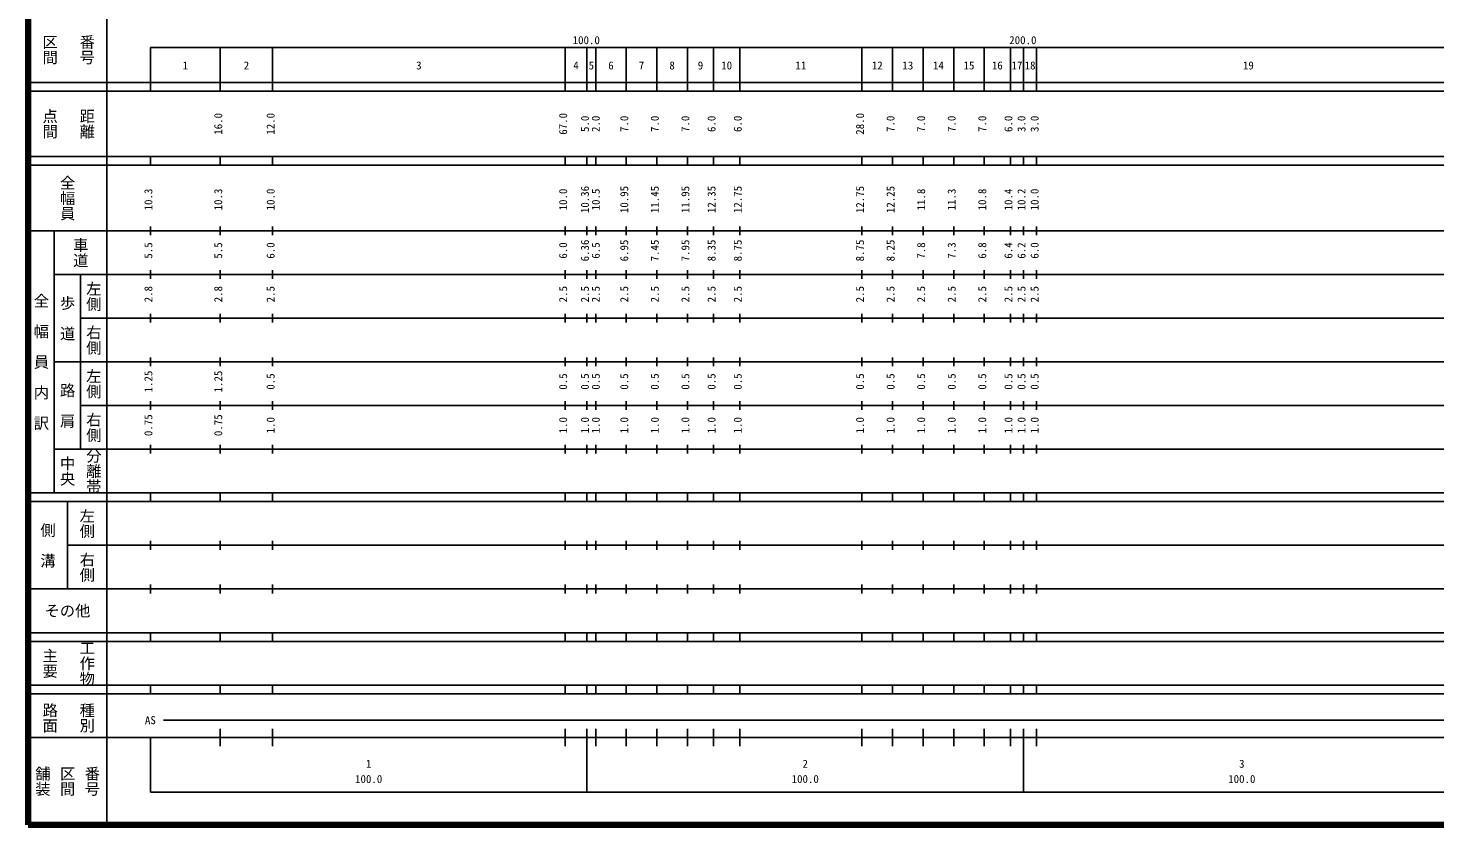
# Model space of a CAD drawing. Units: millimetres on the paper, enlarged 1000 times. Extents: x 40000 to 680000, y 20000 to 380000.
# Drawn here: x 40000 to 362218, y 20000 to 202409 of the extents above; entities that cross this region are included whole.
import ezdxf
from ezdxf.enums import TextEntityAlignment as Align

# ---------------------------------------------------------------- set-up
doc = ezdxf.new("R2010")
doc.units = ezdxf.units.MM
doc.header["$LTSCALE"] = 1000
doc.layers.add('M-TTL', color=2, linetype='Continuous', lineweight=140)
doc.layers.add('M-TTL-BAND', color=7, linetype='Continuous', lineweight=25)
doc.styles.add('@ＭＳ ゴシック', font='')
doc.styles.add('ＭＳ ゴシック', font='')
doc.styles.get('@ＭＳ ゴシック').set_extended_font_data('@MS Gothic')
doc.styles.get('ＭＳ ゴシック').set_extended_font_data('MS Gothic')

msp = doc.modelspace()

# ---------------------------------------------------------------- linework, layer by layer
at = {"layer": 'M-TTL'}
for p, q in [((40000, 380000), (40000, 20000)), ((40000, 20000), (680000, 20000))]:
    msp.add_line(p, q, dxfattribs=at)
at = {"layer": 'M-TTL-BAND'}
for p, q in [((58000, 370000), (58000, 20000)), ((68000, 198000), (579000, 198000)), ((68000, 198000), (68000, 188000)), ((84000, 188000), (84000, 198000)), ((96000, 188000), (96000, 198000)), ((163000, 188000), (163000, 198000)), ((168000, 188000), (168000, 198000)), ((170000, 188000), (170000, 198000)), ((177000, 188000), (177000, 198000)), ((184000, 188000), (184000, 198000)), ((191000, 188000), (191000, 198000)), ((197000, 188000), (197000, 198000)), ((203000, 188000), (203000, 198000)), ((231000, 188000), (231000, 198000)), ((238000, 188000), (238000, 198000)), ((245000, 188000), (245000, 198000)), ((252000, 188000), (252000, 198000)), ((259000, 188000), (259000, 198000)), ((265000, 188000), (265000, 198000)), ((268000, 188000), (268000, 198000)), ((271000, 188000), (271000, 198000)), ((40000, 190000), (579000, 190000)), ((40000, 188000), (579000, 188000)), ((40000, 173000), (579000, 173000)), ((40000, 171000), (579000, 171000)), ((68000, 171000), (68000, 173000)), ((84000, 171000), (84000, 173000)), ((96000, 171000), (96000, 173000)), ((163000, 171000), (163000, 173000)), ((168000, 171000), (168000, 173000)), ((170000, 171000), (170000, 173000)), ((177000, 171000), (177000, 173000)), ((184000, 171000), (184000, 173000)), ((191000, 171000), (191000, 173000)), ((197000, 171000), (197000, 173000)), ((203000, 171000), (203000, 173000)), ((231000, 171000), (231000, 173000)), ((238000, 171000), (238000, 173000)), ((245000, 171000), (245000, 173000)), ((252000, 171000), (252000, 173000)), ((259000, 171000), (259000, 173000)), ((265000, 171000), (265000, 173000)), ((268000, 171000), (268000, 173000)), ((271000, 171000), (271000, 173000)), ((40000, 156000), (579000, 156000)), ((46000, 96000), (46000, 156000)), ((68000, 155000), (68000, 157000)), ((84000, 155000), (84000, 157000)), ((96000, 155000), (96000, 157000)), ((163000, 155000), (163000, 157000)), ((168000, 155000), (168000, 157000)), ((170000, 155000), (170000, 157000)), ((177000, 155000), (177000, 157000)), ((184000, 155000), (184000, 157000)), ((191000, 155000), (191000, 157000)), ((197000, 155000), (197000, 157000)), ((203000, 155000), (203000, 157000)), ((231000, 155000), (231000, 157000)), ((238000, 155000), (238000, 157000)), ((245000, 155000), (245000, 157000)), ((252000, 155000), (252000, 157000)), ((259000, 155000), (259000, 157000)), ((265000, 155000), (265000, 157000)), ((268000, 155000), (268000, 157000)), ((271000, 155000), (271000, 157000)), ((46000, 146000), (579000, 146000)), ((52000, 146000), (52000, 106000)), ((68000, 145000), (68000, 147000)), ((84000, 145000), (84000, 147000)), ((96000, 145000), (96000, 147000)), ((163000, 145000), (163000, 147000)), ((168000, 145000), (168000, 147000)), ((170000, 145000), (170000, 147000)), ((177000, 145000), (177000, 147000)), ((184000, 145000), (184000, 147000)), ((191000, 145000), (191000, 147000)), ((197000, 145000), (197000, 147000)), ((203000, 145000), (203000, 147000)), ((231000, 145000), (231000, 147000)), ((238000, 145000), (238000, 147000)), ((245000, 145000), (245000, 147000)), ((252000, 145000), (252000, 147000)), ((259000, 145000), (259000, 147000)), ((265000, 145000), (265000, 147000)), ((268000, 145000), (268000, 147000)), ((271000, 145000), (271000, 147000)), ((52000, 136000), (579000, 136000)), ((68000, 135000), (68000, 137000)), ((84000, 135000), (84000, 137000)), ((96000, 135000), (96000, 137000)), ((163000, 135000), (163000, 137000)), ((168000, 135000), (168000, 137000)), ((170000, 135000), (170000, 137000)), ((177000, 135000), (177000, 137000)), ((184000, 135000), (184000, 137000)), ((191000, 135000), (191000, 137000)), ((197000, 135000), (197000, 137000)), ((203000, 135000), (203000, 137000)), ((231000, 135000), (231000, 137000)), ((238000, 135000), (238000, 137000)), ((245000, 135000), (245000, 137000)), ((252000, 135000), (252000, 137000)), ((259000, 135000), (259000, 137000)), ((265000, 135000), (265000, 137000)), ((268000, 135000), (268000, 137000)), ((271000, 135000), (271000, 137000)), ((46000, 126000), (579000, 126000)), ((68000, 125000), (68000, 127000)), ((84000, 125000), (84000, 127000)), ((96000, 125000), (96000, 127000)), ((163000, 125000), (163000, 127000)), ((168000, 125000), (168000, 127000)), ((170000, 125000), (170000, 127000)), ((177000, 125000), (177000, 127000)), ((184000, 125000), (184000, 127000)), ((191000, 125000), (191000, 127000)), ((197000, 125000), (197000, 127000)), ((203000, 125000), (203000, 127000)), ((231000, 125000), (231000, 127000)), ((238000, 125000), (238000, 127000)), ((245000, 125000), (245000, 127000)), ((252000, 125000), (252000, 127000)), ((259000, 125000), (259000, 127000)), ((265000, 125000), (265000, 127000)), ((268000, 125000), (268000, 127000)), ((271000, 125000), (271000, 127000)), ((52000, 116000), (579000, 116000)), ((68000, 115000), (68000, 117000)), ((84000, 115000), (84000, 117000)), ((96000, 115000), (96000, 117000)), ((163000, 115000), (163000, 117000)), ((168000, 115000), (168000, 117000)), ((170000, 115000), (170000, 117000)), ((177000, 115000), (177000, 117000)), ((184000, 115000), (184000, 117000)), ((191000, 115000), (191000, 117000)), ((197000, 115000), (197000, 117000)), ((203000, 115000), (203000, 117000)), ((231000, 115000), (231000, 117000)), ((238000, 115000), (238000, 117000)), ((245000, 115000), (245000, 117000)), ((252000, 115000), (252000, 117000)), ((259000, 115000), (259000, 117000)), ((265000, 115000), (265000, 117000)), ((268000, 115000), (268000, 117000)), ((271000, 115000), (271000, 117000)), ((68000, 105000), (68000, 107000)), ((84000, 105000), (84000, 107000)), ((96000, 105000), (96000, 107000)), ((163000, 105000), (163000, 107000)), ((168000, 105000), (168000, 107000)), ((170000, 105000), (170000, 107000)), ((177000, 105000), (177000, 107000)), ((184000, 105000), (184000, 107000)), ((191000, 105000), (191000, 107000)), ((197000, 105000), (197000, 107000)), ((203000, 105000), (203000, 107000)), ((231000, 105000), (231000, 107000)), ((238000, 105000), (238000, 107000)), ((245000, 105000), (245000, 107000)), ((252000, 105000), (252000, 107000)), ((259000, 105000), (259000, 107000)), ((265000, 105000), (265000, 107000)), ((268000, 105000), (268000, 107000)), ((271000, 105000), (271000, 107000)), ((46000, 106000), (579000, 106000)), ((40000, 96000), (579000, 96000)), ((40000, 94000), (579000, 94000)), ((49000, 94000), (49000, 74000)), ((68000, 94000), (68000, 96000)), ((84000, 94000), (84000, 96000)), ((96000, 94000), (96000, 96000)), ((163000, 94000), (163000, 96000)), ((168000, 94000), (168000, 96000)), ((170000, 94000), (170000, 96000)), ((177000, 94000), (177000, 96000)), ((184000, 94000), (184000, 96000)), ((191000, 94000), (191000, 96000)), ((197000, 94000), (197000, 96000)), ((203000, 94000), (203000, 96000)), ((231000, 94000), (231000, 96000)), ((238000, 94000), (238000, 96000)), ((245000, 94000), (245000, 96000)), ((252000, 94000), (252000, 96000)), ((259000, 94000), (259000, 96000)), ((265000, 94000), (265000, 96000)), ((268000, 94000), (268000, 96000)), ((271000, 94000), (271000, 96000)), ((49000, 84000), (579000, 84000)), ((68000, 83000), (68000, 85000)), ((84000, 83000), (84000, 85000)), ((96000, 83000), (96000, 85000)), ((163000, 83000), (163000, 85000)), ((168000, 83000), (168000, 85000)), ((170000, 83000), (170000, 85000)), ((177000, 83000), (177000, 85000)), ((184000, 83000), (184000, 85000)), ((191000, 83000), (191000, 85000)), ((197000, 83000), (197000, 85000)), ((203000, 83000), (203000, 85000)), ((231000, 83000), (231000, 85000)), ((238000, 83000), (238000, 85000)), ((245000, 83000), (245000, 85000)), ((252000, 83000), (252000, 85000)), ((259000, 83000), (259000, 85000)), ((265000, 83000), (265000, 85000)), ((268000, 83000), (268000, 85000)), ((271000, 83000), (271000, 85000)), ((68000, 73000), (68000, 75000)), ((84000, 73000), (84000, 75000)), ((96000, 73000), (96000, 75000)), ((163000, 73000), (163000, 75000)), ((168000, 73000), (168000, 75000)), ((170000, 73000), (170000, 75000)), ((177000, 73000), (177000, 75000)), ((184000, 73000), (184000, 75000)), ((191000, 73000), (191000, 75000)), ((197000, 73000), (197000, 75000)), ((203000, 73000), (203000, 75000)), ((231000, 73000), (231000, 75000)), ((238000, 73000), (238000, 75000)), ((245000, 73000), (245000, 75000)), ((252000, 73000), (252000, 75000)), ((259000, 73000), (259000, 75000)), ((265000, 73000), (265000, 75000)), ((268000, 73000), (268000, 75000)), ((271000, 73000), (271000, 75000)), ((40000, 74000), (579000, 74000)), ((40000, 64000), (579000, 64000)), ((40000, 62000), (579000, 62000)), ((68000, 62000), (68000, 64000)), ((84000, 62000), (84000, 64000)), ((96000, 62000), (96000, 64000)), ((163000, 62000), (163000, 64000)), ((168000, 62000), (168000, 64000)), ((170000, 62000), (170000, 64000)), ((177000, 62000), (177000, 64000)), ((184000, 62000), (184000, 64000)), ((191000, 62000), (191000, 64000)), ((197000, 62000), (197000, 64000)), ((203000, 62000), (203000, 64000)), ((231000, 62000), (231000, 64000)), ((238000, 62000), (238000, 64000)), ((245000, 62000), (245000, 64000)), ((252000, 62000), (252000, 64000)), ((259000, 62000), (259000, 64000)), ((265000, 62000), (265000, 64000)), ((268000, 62000), (268000, 64000)), ((271000, 62000), (271000, 64000)), ((40000, 52000), (579000, 52000)), ((68000, 50000), (68000, 52000)), ((84000, 50000), (84000, 52000)), ((96000, 50000), (96000, 52000)), ((163000, 50000), (163000, 52000)), ((168000, 50000), (168000, 52000)), ((170000, 50000), (170000, 52000)), ((177000, 50000), (177000, 52000)), ((184000, 50000), (184000, 52000)), ((191000, 50000), (191000, 52000)), ((197000, 50000), (197000, 52000)), ((203000, 50000), (203000, 52000)), ((231000, 50000), (231000, 52000)), ((238000, 50000), (238000, 52000)), ((245000, 50000), (245000, 52000)), ((252000, 50000), (252000, 52000)), ((259000, 50000), (259000, 52000)), ((265000, 50000), (265000, 52000)), ((268000, 50000), (268000, 52000)), ((271000, 50000), (271000, 52000)), ((40000, 50000), (579000, 50000)), ((71000, 44000), (565000, 44000)), ((84000, 38000), (84000, 42000)), ((96000, 38000), (96000, 42000)), ((163000, 38000), (163000, 42000)), ((168000, 27500), (168000, 42000)), ((170000, 38000), (170000, 42000)), ((177000, 38000), (177000, 42000)), ((184000, 38000), (184000, 42000)), ((191000, 38000), (191000, 42000)), ((197000, 38000), (197000, 42000)), ((203000, 38000), (203000, 42000)), ((231000, 38000), (231000, 42000)), ((238000, 38000), (238000, 42000)), ((245000, 38000), (245000, 42000)), ((252000, 38000), (252000, 42000)), ((259000, 38000), (259000, 42000)), ((265000, 38000), (265000, 42000)), ((268000, 27500), (268000, 42000)), ((271000, 38000), (271000, 42000)), ((40000, 40000), (579000, 40000)), ((68000, 40000), (68000, 27500)), ((68000, 27500), (579000, 27500))]:
    msp.add_line(p, q, dxfattribs=at)

# ---------------------------------------------------------------- texts
at = {"layer": 'M-TTL-BAND', "style": '@ＭＳ ゴシック'}
for s, p in [('区間', (45000, 197500)), ('番号', (53500, 197500)), ('点間', (45000, 180500)), ('距離', (53500, 180500)), ('全幅員', (49000, 163500)), ('車道', (52000, 151000)), ('左側', (55000, 141000)), ('全\u3000幅\u3000員\u3000内\u3000訳', (43000, 126000)), ('歩\u3000道', (49000, 136000)), ('右側', (55000, 131000)), ('左側', (55000, 121000)), ('路\u3000肩', (49000, 116000)), ('右側', (55000, 111000)), ('中央', (49000, 101000)), ('分離帯', (55000, 101000)), ('左側', (53500, 89000)), ('側\u3000溝', (44500, 84000)), ('右側', (53500, 79000)), ('工作物', (53500, 57000)), ('主要', (45000, 57000)), ('路面', (45000, 44500)), ('種別', (53500, 44500)), ('舗装', (43333, 30000)), ('区間', (49000, 30000)), ('番号', (54667, 30000))]:
    msp.add_text(s, height=2566, rotation=270, dxfattribs=at).set_placement(p, align=Align.MIDDLE_CENTER)
at = {"layer": 'M-TTL-BAND', "style": 'ＭＳ ゴシック'}
for s, p in [('100.0', (167844, 198195)), ('200.0', (267844, 198195)), ('1', (76000, 192405)), ('2', (90000, 192405)), ('3', (129500, 192405)), ('4', (165500, 192405)), ('5', (169000, 192405)), ('6', (173500, 192405)), ('7', (180500, 192405)), ('8', (187500, 192405)), ('9', (194000, 192405)), ('10', (200000, 192405)), ('11', (217000, 192405)), ('12', (234500, 192405)), ('13', (241500, 192405)), ('14', (248500, 192405)), ('15', (255500, 192405)), ('16', (262000, 192405)), ('17', (266500, 192405)), ('18', (269500, 192405)), ('19', (319500, 192405)), ('AS', (68000, 42500)), ('1', (118000, 32523)), ('2', (218000, 32523)), ('3', (318000, 32523)), ('100.0', (118000, 29033)), ('100.0', (218000, 29033)), ('100.0', (318000, 29033))]:
    msp.add_text(s, height=1833, dxfattribs=at).set_placement(p, align=Align.BOTTOM_CENTER)
for s, p in [('16.0', (85000, 180500)), ('12.0', (97000, 180500)), ('67.0', (164000, 180500)), ('5.0', (169000, 180500)), ('2.0', (171481, 180500)), ('7.0', (178000, 180500)), ('7.0', (185000, 180500)), ('7.0', (192000, 180500)), ('6.0', (198000, 180500)), ('6.0', (204000, 180500)), ('28.0', (232000, 180500)), ('7.0', (239000, 180500)), ('7.0', (246000, 180500)), ('7.0', (253000, 180500)), ('7.0', (260000, 180500)), ('6.0', (266000, 180500)), ('3.0', (269000, 180500)), ('3.0', (272000, 180500)), ('10.3', (69000, 163174)), ('10.3', (85000, 163174)), ('10.0', (97000, 163174)), ('10.0', (164000, 163174)), ('10.36', (169000, 163174)), ('10.5', (171481, 163174)), ('10.95', (178000, 163174)), ('11.45', (185000, 163174)), ('11.95', (192000, 163174)), ('12.35', (198000, 163174)), ('12.75', (204000, 163174)), ('12.75', (232000, 163174)), ('12.25', (239000, 163174)), ('11.8', (246000, 163174)), ('11.3', (253000, 163174)), ('10.8', (260000, 163174)), ('10.4', (266000, 163174)), ('10.2', (269000, 163174)), ('10.0', (272000, 163174)), ('5.5', (69000, 151500)), ('5.5', (85000, 151500)), ('6.0', (97000, 151500)), ('6.0', (164000, 151500)), ('6.36', (169000, 151500)), ('6.5', (171481, 151500)), ('6.95', (178000, 151500)), ('7.45', (185000, 151500)), ('7.95', (192000, 151500)), ('8.35', (198000, 151500)), ('8.75', (204000, 151500)), ('8.75', (232000, 151500)), ('8.25', (239000, 151500)), ('7.8', (246000, 151500)), ('7.3', (253000, 151500)), ('6.8', (260000, 151500)), ('6.4', (266000, 151500)), ('6.2', (269000, 151500)), ('6.0', (272000, 151500)), ('2.8', (69000, 141500)), ('2.8', (85000, 141500)), ('2.5', (97000, 141500)), ('2.5', (164000, 141500)), ('2.5', (169000, 141500)), ('2.5', (171481, 141500)), ('2.5', (178000, 141500)), ('2.5', (185000, 141500)), ('2.5', (192000, 141500)), ('2.5', (198000, 141500)), ('2.5', (204000, 141500)), ('2.5', (232000, 141500)), ('2.5', (239000, 141500)), ('2.5', (246000, 141500)), ('2.5', (253000, 141500)), ('2.5', (260000, 141500)), ('2.5', (266000, 141500)), ('2.5', (269000, 141500)), ('2.5', (272000, 141500)), ('1.25', (69000, 121500)), ('1.25', (85000, 121500)), ('0.5', (97000, 121500)), ('0.5', (164000, 121500)), ('0.5', (169000, 121500)), ('0.5', (171481, 121500)), ('0.5', (178000, 121500)), ('0.5', (185000, 121500)), ('0.5', (192000, 121500)), ('0.5', (198000, 121500)), ('0.5', (204000, 121500)), ('0.5', (232000, 121500)), ('0.5', (239000, 121500)), ('0.5', (246000, 121500)), ('0.5', (253000, 121500)), ('0.5', (260000, 121500)), ('0.5', (266000, 121500)), ('0.5', (269000, 121500)), ('0.5', (272000, 121500)), ('0.75', (69000, 111500)), ('0.75', (85000, 111500)), ('1.0', (97000, 111500)), ('1.0', (164000, 111500)), ('1.0', (169000, 111500)), ('1.0', (171481, 111500)), ('1.0', (178000, 111500)), ('1.0', (185000, 111500)), ('1.0', (192000, 111500)), ('1.0', (198000, 111500)), ('1.0', (204000, 111500)), ('1.0', (232000, 111500)), ('1.0', (239000, 111500)), ('1.0', (246000, 111500)), ('1.0', (253000, 111500)), ('1.0', (260000, 111500)), ('1.0', (266000, 111500)), ('1.0', (269000, 111500)), ('1.0', (272000, 111500))]:
    msp.add_text(s, height=1833, rotation=90, dxfattribs=at).set_placement(p, align=Align.BOTTOM_CENTER)
msp.add_text('その他', height=2566, dxfattribs=at).set_placement((49000, 69000), align=Align.MIDDLE_CENTER)

doc.saveas('drawing.dxf')
